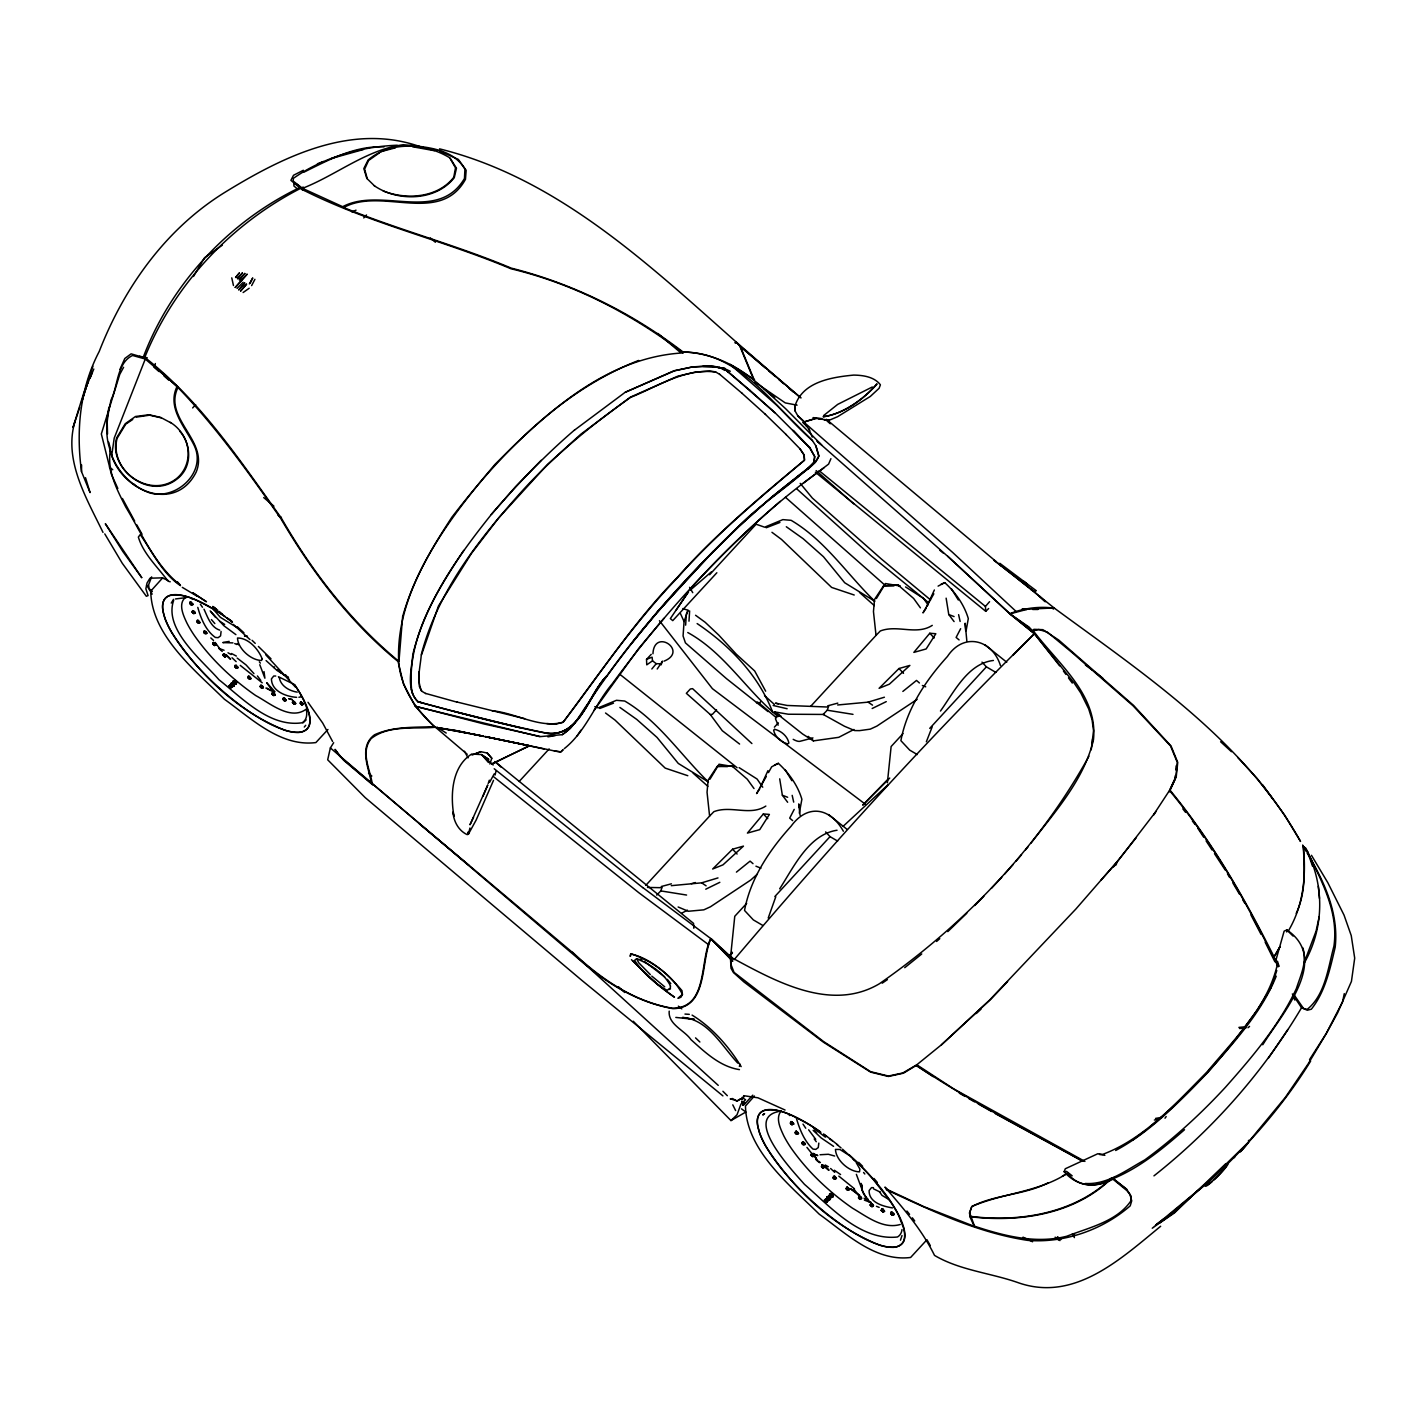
<?xml version="1.0" encoding="UTF-8"?>
<svg xmlns="http://www.w3.org/2000/svg" width="1426" height="1426" viewBox="0 0 1426 1426"><rect width="100%" height="100%" fill="white"/><g stroke="black" fill="none" stroke-linecap="round" stroke-linejoin="round"><path stroke-width="1.5" d="M274.362 667.903L274.362 666.851M85.507 477.692L90.07 492.594L81.532 471.667L81.585 464.929M682.929 608.545L688.027 610.328L684.07 621.54L683.072 635.978L685.425 642.876L726.494 678.651L768.026 711.592M1044.991 601.487L1030.82 588.635M669.204 1011.141C667.903 1024.456 684.658 1030.338 690.968 1039.643C705.068 1052.299 719.97 1066.595 739.452 1069.625M1286.751 932.016L1286.84 929.93L1284.131 931.16L1275.842 960.429L1277.268 964.885C1267.411 1007.291 1234.06 1039.34 1207.162 1071.835C1176.04 1103.047 1144.971 1138.376 1102.744 1154.365L1097.806 1153.741L1065.275 1168.767L1064.152 1171.709C1077.486 1187.448 1098.323 1188.553 1115.168 1177.823C1141.246 1166.521 1163.313 1148.233 1184.525 1129.695M231.761 277.856L233.472 285.539M1092.316 743.285L1092.583 738.953M685.639 625.158L686.334 614.071L688.027 610.328M688.99 621.183L689.631 610.898M1175.167 775.887L1174.774 779.897L1169.302 791.876M1175.755 769.862L1176.147 765.851M81.532 471.667C75.988 430.812 79.696 388.745 99.214 351.473C124.133 287.517 165.576 229.033 224.666 192.474C282.669 156.789 352.685 121.602 422.096 147.395M730.575 956.864L734.764 916.294L746.671 903.371M887.382 782.821L891.125 746.529L903.032 733.606M574.535 430.01C544.518 455.75 517.175 484.323 491.471 514.323C457.817 556.336 425.946 601.326 412.845 654.32C411.561 669.632 405.964 689.061 417.782 701.717C460.455 713.25 503.289 724.301 546.621 733.124C580.097 737.777 587.815 694.23 606.941 675.799C645.728 621.647 690.933 572.396 738.757 526.158C761.787 502.736 790.735 485.749 813.693 462.612L814.585 456.463L809.968 447.675L774.96 412.684L724.551 368.639L713.642 366.232L692.555 366.928L674.035 370.76L625.087 392.364L574.5 430.117M111.745 455.197L114.223 438.085L145.274 359.031L132.565 355.466C116.682 363.006 118.091 385.893 111.085 399.797C107.627 415.34 104.365 431.918 109.374 447.514C114.009 468.013 129.713 485.767 149.516 492.808C176.539 500.865 207.768 471.453 193.758 444.609C184.899 426.713 166.878 408.032 176.949 386.66L162.19 372.881M108.893 407.194L107.128 418.513L107.52 434.021M472.077 755.049L480.865 751.716L487.282 753.035L491.792 758.329L489.831 764.015M652.948 653.75C654.178 627.404 688.829 651.129 664.088 661.129M302.419 190.086L303.043 186.895M1091.229 749.826L1093.528 730.754L1092.066 719.774L1088.715 708.954L1080.872 693.107L1074.135 683.001L1034.42 633.732L1009.786 613.768L947.773 556.39L817.027 441.097L820.413 443.932M1344.272 993.619L1342.579 1001.836L1326.216 1033.547L1309.531 1059.643M901.998 1235.558L900.466 1240.192M1319.175 916.829L1316.055 931.196L1304.237 962.425M799.309 813.176L801.875 799.273C797.794 785.405 788.899 772.981 778.329 763.338L774.514 765.049M966.115 630.738L968.307 618.581C964.208 604.713 955.331 592.289 944.743 582.646L940.946 584.357M495.089 775.031L495.945 771.323M212.813 644.106C212.474 640.114 218.231 645.14 214.542 645.515L212.813 644.106L213.383 642.306M642.734 887.507L710.701 938.522C699.435 961.213 708.294 1008.057 672.502 1008.235C634.196 1001.801 600.328 978.539 572.557 952.247M811.02 1155.238C810.841 1150.889 816.813 1156.058 812.749 1156.646L811.02 1155.238L811.786 1153.224M333.666 742.696L330.369 747.937L327.677 759.791L365.145 797.562L581.968 980.464L722.911 1095.881M154.471 366.91L155.345 363.541M1276.787 970.518L1271.814 985.722M196.841 621.647L197.929 620.239L200.103 622.574C197.412 624.855 195.968 619.223 198.838 623.144M768.222 918.041L775.78 896.74M189.872 603.234L190.246 601.897L191.441 602.342L192.956 604.553L190.834 604.713L189.872 603.234L191.69 605.034M272.063 694.159C271.724 690.131 277.446 695.246 273.756 695.567L272.063 694.159L272.651 692.359M234.844 666.441L236.235 665.318L238.053 667.689L236.092 668.045L234.844 666.441L236.787 668.17M870.252 1205.273C870.11 1200.906 876.01 1206.164 871.946 1206.699L870.252 1205.273L871.054 1203.259M192.136 611.914L193.526 610.774L195.362 613.073L193.419 613.483L192.136 611.914L194.132 613.608M741.966 1099.785L742.572 1097.646M273.756 695.567L275.147 694.48M871.946 1206.699L873.55 1205.38M223.222 655.104L223.615 653.768L226.164 655.568L225.005 656.923L223.222 655.104L225.005 656.923M247.821 677.546L248.962 676.156L251.119 678.562C248.32 680.772 247.054 675.104 249.817 679.079M203.74 632.431C203.668 628.652 209.248 633.768 205.397 633.982L203.74 632.431L204.578 630.827M630.007 956.169L630.702 953.923C651.04 958.379 668.723 975.063 681.985 990.642L682.43 994.403L680.951 997.22L678.437 998.2M630.47 956.151L631.165 953.905C650.826 960.126 673.108 975.491 682.43 994.403L677.974 998.218M469.956 828.025L468.352 834.246L467.175 834.62C458.566 830.716 453.557 821.251 453.005 812.036L454.003 816.385C450.224 795.351 451.596 766.618 471.703 754.033L481.614 754.586L488.815 759.381L482.345 755.566M292.473 702.323L292.883 701.022L295.253 702.501L295.699 703.624L294.398 704.087L292.473 702.323L294.398 704.087M283.079 699.132L283.524 697.795L284.719 698.294L286.127 700.505L284.059 700.665L283.079 699.132L284.879 700.968M741.805 1101.335L743.106 1105.275L744.693 1102.494M260.192 686.726C260.156 682.876 265.699 688.134 261.814 688.259L260.192 686.726L261.065 685.104M92.904 366.25L85.952 387.016M74.651 422.542C63.796 461.044 86.843 498.868 102.993 532.397M214.542 645.515L215.932 644.392M488.191 783.605L489.314 780.182M739.363 1066.398L740.076 1064.188M1116.077 864.958L1117.235 861.5L1136.397 837.49M79.678 407.604L73.047 427.372L83.724 393.113L89.196 379.815M812.749 1156.646L814.335 1155.31M421.526 654.873L438.459 605.997L471.453 553.413L498.565 518.048L547.531 464.413L580.703 434.306L630.381 397.141L677.778 376.179L694.979 372.186L709.934 370.992L715.531 371.883L719.809 374.432M300.084 703.178L301.225 701.842L303.381 704.23C300.565 706.458 299.3 700.701 302.08 704.783M493.521 780.343L476.177 820.003L468.352 834.246L468.156 831.928L468.245 832.909M1296.216 913.371C1306.091 892.32 1304.558 869.094 1303.293 846.634L1305.628 847.989L1311.67 860.573L1307.25 852.855C1324.094 881.286 1339.032 913.46 1335.164 947.345C1330.119 968.646 1325.253 991.819 1311.314 1009.216L1307.285 1010.232L1301.546 1007.754L1292.348 993.94M656.726 895.1L660.808 890.911L662.217 886.972M917.168 699.346L876.901 726.084L870.252 729.149L859.539 730.629L854.709 730.575L844.548 726.297L823.141 714.408L827.24 710.219L828.631 706.28M926.365 741.734L932.158 726.975M795.031 1132.779L796.35 1131.157L798.524 1133.474C795.904 1136.326 793.961 1130.265 797.045 1134.258M487.674 785.209L469.992 824.763L473.521 817.365M1276.217 976.15C1261.582 1012.799 1233.597 1042.459 1208.214 1072.067C1180.051 1100.925 1151.513 1131.299 1115.649 1150.497M833.051 1177.573L834.638 1176.218L836.456 1178.607L834.299 1179.177L833.051 1177.573L834.976 1179.302M661.094 664.872L662.502 661.129L657.208 669.008M790.343 1123.046L791.929 1121.674L793.783 1123.973L791.608 1124.597L790.343 1123.046L792.339 1124.74M823.212 1168.054L824.585 1166.468L822.428 1167.734L822.018 1164.668L828.72 1170.354M487.639 785.316L482.968 796.278M846.028 1188.678L847.383 1187.056L849.522 1189.462C846.794 1192.243 845.065 1186.129 848.024 1190.211M1304.487 962.621C1324.112 927.702 1324.665 886.152 1306.715 850.359C1321.242 880.305 1338.854 911.642 1333.934 946.187C1328.105 967.505 1325.307 994.956 1307.196 1009.341L1303.524 1008.449L1293.899 994.635M801.947 1143.563C802.036 1139.41 807.811 1144.722 803.604 1145.114L801.947 1143.563L802.981 1141.745M89.891 378.621L93.795 369.031M189.961 603.822L190.246 601.897M119.927 369.423L124.811 358.479L131.121 353.844L143.206 357.409C170.96 283.756 228.82 221.796 299.567 187.626L290.904 180.353L293.524 175.273L303.364 170.264M881.286 1210.246L881.928 1208.695L883.14 1209.212L884.53 1211.423L883.086 1212.1L881.286 1210.246L883.086 1212.1M890.662 1213.455L891.303 1211.922L893.656 1213.401L894.102 1214.542L892.587 1215.219L890.662 1213.455L892.587 1215.219M89.981 377.926L92.28 372.436M861.357 1198.696L859.04 1198.749L859.005 1196.396M171.245 603.091L173.544 599.33M223.294 655.71L223.615 653.768M1288.516 930.661C1303.614 905.047 1306.323 875.528 1303.293 846.634L1307.214 850.787L1312.58 866.313M197.341 621.558L197.929 620.239M760.397 787.188L767.954 770.664M926.829 606.496L934.369 589.972M283.186 699.756L283.524 697.795M794.888 410.777L794.763 406.802C801.911 381.776 831.59 377.23 853.657 375.091C863.211 375.234 874.191 376.767 880.43 384.806L879.093 388.3L870.341 396.428L837.597 416.695L829.326 420.189L818.542 418.816M858.399 1197.858L859.468 1196.004L860.912 1197.002L861.839 1198.321L860.003 1199.391M248.356 677.475L248.962 676.156M830.93 458.673L828.595 464.11L803.266 483.271M300.601 703.125L301.225 701.842M192.457 612.627L192.528 610.595M794.211 809.38L789.701 818.114L792.642 820.61M960.643 628.688L956.115 637.422L959.074 639.918M795.548 1132.69L796.35 1131.157M821.483 1166.842L822.018 1164.668M235.13 667.19L235.201 665.14M846.545 1188.607L847.383 1187.056M123.599 367.284L119.748 374.396L101.335 433.967L111.442 474.395L117.823 488.441M876.847 383.844C863.817 399.44 843.354 414.039 823.069 416.749C843.336 414.039 863.158 399.28 876.901 384.289M1088.947 756.208C1038.805 847.097 964.261 924.636 879.325 983.797C830.93 1012.407 775.405 981.231 732.108 957.862L730.772 963.994L734.051 972.372L823.747 1041.675L870.609 1071.692L888.416 1076.042L902.801 1072.976L916.882 1064.723L941.427 1044.795L989.412 1000.268L1075.899 909.004L1117.235 861.5M776.172 717.581L759.559 703.517L760.593 701.628M489.581 782.339L494.198 773.872M881.393 1210.87L881.928 1208.695M292.758 703.054L292.883 701.022M779.665 888.844C793.872 866.883 808.774 834.531 837.044 830.235M766.332 776.421L756.582 793.587L759.755 788.863M768.471 772.571L771.68 766.814L778.329 763.338M933.834 593.804L922.996 612.895L926.187 608.171M235.522 666.566L236.235 665.318M743.071 1097.521L742.215 1099.054L744.301 1096.202M1279.924 946.811L1274.006 957.006L1278.623 966.347M192.813 612.004L193.526 610.774M790.664 1123.759L790.931 1121.496M193.473 276.484L204.524 257.714L222.331 245.165M1280.138 946.579L1274.042 956.899C1244.773 898.113 1211.69 840.93 1169.926 790.057L1176.2 777.099L1177.751 762.375L1171.031 745.994L1133.51 705.353L1058.68 640.007L1042.887 629.668L1033.868 629.329L1032.62 630.613L1010.071 613.875L1027.504 609.223L1052.78 607.993M293.132 702.43L293.863 701.218M833.319 1178.322L833.622 1176.058M709.952 779.22L719.043 764.229L733.748 766.689L731.645 765.726L717.171 766.457L708.134 780.129L707.046 792.232L709.595 816.082L645.782 885.386M876.384 598.528L885.457 583.537L900.163 586.015L898.077 585.034L883.585 585.765L874.548 599.437L873.461 611.54L876.027 635.39L810.717 706.298M940.465 711.039C954.047 692.056 967.933 663.393 993.405 660.47M1271.136 987.558L1257.465 1009.804L1236.449 1038.075M250.156 283.257L252.741 277.927L249.354 283.917M730.219 1098.947L732.501 1098.555L736.85 1101.05L740.664 1098.786M833.729 1177.698L834.638 1176.218M463.735 550.383C436.659 591.344 406.909 638.153 411.579 689.435C412.203 694.088 414.36 698.455 417.996 701.485L422.987 703.125M890.965 1214.186L891.303 1211.922M1226.485 1165.808L1226.039 1166.521A14.117 1.569 -45.3 0 1 1213.9 1179.73M1301.546 1007.754C1263.204 1072.281 1212.813 1129.321 1153.955 1175.862M1225.825 1163.616L1174.418 1212.973L1159.356 1223.258L1206.253 1183.954M791.002 1123.135L791.929 1121.674M190.692 603.537L191.441 602.342M891.339 1213.562L892.266 1212.118M1154.008 814.068L1169.534 790.414L1175.915 776.439L1177.288 762.393L1170.568 746.012L1133.082 705.817L1072.441 652.876L1047.415 632.128L1038.823 629.526L1033.333 630.809C1057.522 663.268 1098.323 694.747 1093.457 739.827C1084.134 779.541 1055.24 811.483 1030.998 843.158M1153.687 815.012L1156.076 811.394M780.182 501.382C717.421 555.356 661.218 617.048 612.271 683.767C594.981 704.248 585.551 731.841 564.268 748.65M224.025 655.407L224.845 654.213M251.636 285.592L254.915 279.318M577.173 735.816L580.988 730.148M676.227 609.918L688.598 591.63L670.345 618.599L672.751 620.631L716.85 572.753M1268.409 1058.128L1287.838 1029.536M197.323 622.449L197.18 620.346M248.302 678.384L248.213 676.263M594.089 710.308L638.67 648.509L663.963 618.349M283.917 699.453L284.719 698.294M821.429 1166.236L823.248 1165.113M1262.759 1044.759C1280.887 1015.134 1331.26 959.787 1286.84 929.93L1293.043 936.062M300.583 704.034L300.512 701.948M795.512 1133.581L795.583 1131.264M846.509 1189.516L846.616 1187.163M1165.006 1118.198L1166.183 1116.576M741.752 1099.072L744.087 1095.881M882.124 1210.585L883.14 1209.212M1154.044 813.961L1113.367 866.865M1114.062 866.473L1116.095 863.8M306.269 709.096C290.548 721.021 269.87 703.143 255.735 695.567C232.153 679.186 210.923 659.062 194.382 635.533A85.061 26.114 42.6 0 1 186.913 623.037C183.366 615.515 177.537 603.305 185.986 596.995M781.163 1110.854C775.263 1118.198 780.343 1128.34 783.712 1135.684A85.061 26.114 42.6 0 0 791.18 1148.18C807.722 1171.726 828.952 1191.833 852.534 1208.214C866.598 1216.396 883.015 1229.497 900.216 1224.506M1233.811 1041.39C1208.856 1072.78 1180.496 1101.478 1149.713 1127.146M212.955 643.661L214.756 643.037M173.722 600.257C163.277 629.329 202.011 660.202 219.016 679.792C242.563 698.348 269.585 727.51 302.062 722.786A90.872 27.896 42.6 0 0 306.109 717.777A90.872 27.896 42.6 0 0 306.412 709.631M304.291 727.046L305.717 725.317M1021.515 854.762L1015.954 861.268M1025.579 849.789L1028.289 846.474M811.144 1154.793L813.159 1153.937M632.271 642.538L657.315 612.182L713.588 551.006M306.109 719.916L302.954 722.893M729.435 955.616L732.215 952.247M574.767 722.964L570.222 728.436L562.236 734.675L539.741 736.654L415.251 706.316L403.451 683.892L398.032 661.486C349.78 622.021 312.062 571.897 280.69 518.369C248.766 472.951 216.699 427.461 177.947 387.498C162.76 418.745 209.372 440.634 196.111 472.22C174.418 515.089 118.019 489.011 110.319 450.366C106.95 470.723 116.861 489.475 125.738 506.979C141.94 533.787 155.042 565.338 180.264 585.07L177.43 581.79M763.373 813.943L747.42 833.087L759.719 829.647L769.416 814.424L763.373 813.943L767.758 818.649M929.805 633.251L913.852 652.395L926.151 648.955L935.848 633.732L929.805 633.251L934.19 637.957M651.825 668.99L656.245 663.678L660.006 663.803M729.559 956.258L732.447 952.889M272.188 693.713L274.006 693.107M734.14 959.662C829.7 846.955 928.95 737.278 1034.42 633.732L1029.233 627.19L1010.303 614.196L1034.42 633.732L1059.625 665.835M870.377 1204.845L872.409 1204.007M988.646 608.528L985.74 611.326L985.437 606.424L989.555 601.701M491.293 514.465L515.463 486.765L541.149 460.331M204.399 633.34L204.114 631.219M1001.765 877.293L991.409 888.345M1004.599 874.085L1013.12 864.477M802.588 1144.472L803.498 1143.456L802.517 1142.137M1100.925 880.234L1116.415 862.855M260.851 687.617L260.601 685.496M657.35 612.075C699.899 564.108 744.247 517.21 795.405 478.28C803.248 471.061 814.87 466.498 818.952 455.946L815.904 445.892L812.428 440.581L777.099 405.59L730.165 364.361L754.55 379.762M813.693 462.612L808.257 468.619L769.701 499.082M808.506 468.833L813.943 462.826L814.834 456.676L809.505 447.711L793.052 430.349M151.619 576.888L148.643 584.749L149.053 588.51L152.332 591.558M206.021 631.789L205.077 632.823L207.002 633.091M805.405 1143.991L803.284 1143.955L804.424 1142.689M192.653 407.925L195.647 404.681M162.742 577.797L150.728 591.148C151.495 635.657 195.219 670.416 224.452 699.275C251.154 718.419 280.512 747.064 315.877 742.572L327.944 729.488M682.858 352.792L683.5 352.097C740.54 352.24 773.73 406.731 812.428 440.581M519.117 781.537L549.153 748.917M709.578 574.749L756.119 524.215L764.621 527.192L782.856 519.617L791.127 520.33C825.208 540.418 846.937 574.161 874.762 601.237L844.709 582.753L823.462 556.728L803.195 538.743L786.314 526.747M716.529 709.863L712.43 714.319L710.308 714.551L686.352 693.321L690.327 689.008L692.555 688.633L751.894 743.552M774.389 727.153L778.346 722.857M774.853 896.526L830.039 836.634L837.615 841.073M929.734 728.383L986.4 666.851L995.883 672.412M743.944 1104.793L752.803 1095.168M754.425 1096.006L745.477 1106.023C746.244 1150.532 789.968 1185.291 819.201 1214.15C845.903 1233.294 875.261 1261.939 910.626 1257.465L926.953 1239.729L930.287 1245.593M363.755 217.928L366.518 214.952M646.531 659.365L652.092 657.172L652.52 660.826L646.744 664.855L646.531 659.365L651.236 654.356M1007.612 981.551L990.713 999.323L941.392 1044.902M692.091 586.728C732.198 543.163 775.387 502.166 823.854 467.96M983.904 896.188L974.724 905.546M711.467 553.573C666.227 599.865 623.893 649.276 588.118 703.339C580.079 714.159 574.161 727.403 562.236 734.675M876.027 635.39L880.323 630.969C897.346 624.392 916.526 635.604 932.265 625.372M709.595 816.082L713.891 811.661C730.914 805.084 750.112 816.296 765.851 806.064M862.801 805.03L887.542 779.683M831.322 1197.394L832.855 1196.984L833.265 1194.596L831.59 1193.206L829.522 1194.168L829.665 1195.986M829.522 1194.168L831.59 1193.206M858.737 1197.573L860.912 1197.002M824.406 1200.122L827.704 1197.626L828.934 1198.66L826.848 1202.207L825.725 1202.51L824.406 1200.122L827.704 1197.626M826.848 1202.207L828.934 1198.66M825.725 1202.51L829.041 1199.997M234.88 684.355L236.306 684.034L236.52 681.895L234.844 680.487L232.991 681.236L233.222 682.947M260.53 686.459L262.491 686.084M863.051 804.87L889.735 778.061M832.855 1195.968L828.773 1199.302L832.855 1195.968L830.627 1194.079L827.668 1198.357M232.991 681.236L234.844 680.487M1013.173 655.069L1034.42 633.732M826.973 1197.02L828.756 1196.236L830.271 1197.519L829.985 1199.569L827.08 1198.696L826.973 1197.02L828.756 1196.236M831.625 1193.829L827.615 1197.109M827.08 1198.696L827.383 1196.61M832.731 1194.774L829.807 1199.034M829.825 1198.624L827.704 1200.139L829.825 1198.624L828.203 1197.501L826.706 1198.393L828.203 1197.501M828.595 1199.961L830.395 1199.159M832.855 1196.984L833.265 1194.596M228.998 685.959L230.745 684.23L233.008 685.05L233.187 686.316L230.406 688.259L228.998 685.959L231.778 684.017M230.406 688.259L233.008 685.05M899.004 668.509L879.093 688.312L889.396 684.159L909.877 665.425L899.004 668.509L903.514 673.339M732.59 849.201L712.661 869.004L722.982 864.851L743.463 846.117L732.59 849.201L737.082 854.031M828.524 1199.908L829.754 1197.626M711.253 553.805L715.888 549.224M716.066 549.028L739.007 526.372L771.876 496.961L815.44 462.202L818.738 456.177L815.904 445.892M230.905 684.658L233.775 685.55L236.021 682.02L233.971 681.271L231.707 684.801M232.812 685.746L235.237 683.375M234.327 685.728L232.688 686.334L230.976 683.482L232.598 682.894L234.114 684.177L234.327 685.728L231.939 686.352L233.614 684.248L231.422 684.159L232.973 685.353M234.916 681.093L231.582 683.624M231.19 685.05L231.315 683.161L232.598 682.894M236.021 682.02L233.775 685.55M234.007 686.031L234.114 684.177M236.306 684.034L236.52 681.895M1205.736 1184.774C1245.593 1148.073 1282.206 1107.36 1310.637 1061.087L1309.941 1060.855M233.614 684.248L232.705 686.191L233.757 685.193M947.809 931.606L966.81 913.21M1111.745 1178.179C1075.204 1214.257 1019.554 1222.742 970.197 1216.699L969.448 1212.973L971.801 1206.539C995.384 1194.346 1023.939 1195.184 1047.843 1182.956M633.233 1021.23L730.985 1120.586L737.028 1114.775L740.967 1104.063L745.584 1099.767L742.037 1097.45M823.604 415.572L837.686 404.396L872.32 386.981M1203.829 1185.024L1173.865 1212.635L1152.261 1228.232L1205.202 1184.418L1247.857 1142.743L1285.289 1097.45L1308.177 1063.832L1326.34 1033.458L1337.641 1012.817L1351.438 981.409L1354.7 958.147L1351.242 935.599L1344.041 915.118L1327.838 882.73L1311.457 855.315M764.265 1113.599L762.785 1115.007L764.621 1113.653M811.804 1156.165L814.157 1155.951M976.347 1013.512L981.035 1009.091M843.051 826.385L887.721 785.031M871.036 1206.218L872.035 1205.309L870.858 1203.936M213.615 645.033L215.754 645.051M1233.615 1158.072L1234.863 1156.949M757.313 874.156L750.736 880.038L710.469 906.776L703.82 909.841L688.277 911.267L678.134 906.989M272.829 695.086L274.968 695.122M796.546 1133.456L797.847 1132.297M847.561 1189.337L848.827 1188.232M301.599 703.927L302.668 702.982M936.579 941.463L939.787 938.647M690.22 590.221L711.253 571.986M1248.017 1027.736L1249.533 1026.417M198.339 622.324L199.444 621.38M249.354 678.223L250.423 677.332M1160.657 1226.271C1120.765 1258.873 1074.812 1302.027 1018.948 1282.954C991.32 1273.026 959.912 1270.459 934.511 1255.397C922.052 1229.907 903.318 1208.285 884.958 1187.109L888.024 1190.282M249.194 288.248L243.115 292.526M1161.281 1220.709L1156.058 1224.934L1163.26 1219.177M902.854 691.432L916.508 680.434L919.413 682.965M736.422 872.124L750.076 861.126L752.999 863.657M904.726 967.684L921.749 953.976M822.428 1167.734L824.674 1167.377M792 1123.991L793.373 1122.922M834.691 1178.571L836.064 1177.484M892.302 1214.471L893.656 1213.401M1132.904 1139.909L1146.433 1129.784M193.793 612.877L194.952 612.021M236.484 667.439L237.661 666.584M294.113 703.339L295.253 702.501M224.221 656.602L226.271 656.459M261.814 688.259L263.436 687.421M379.459 152.814L368.603 160.461L364.61 169.177L367.302 178.803M190.834 604.713L192.956 604.553M882.195 983.191L887.4 979.626M883.015 1211.53L884.423 1210.549M791.608 1124.597L793.783 1123.973M132.743 419.476L125.755 424.146L117.11 438.335C108.786 469.707 149.07 499.991 176.058 479.76C196.538 465.304 190.193 434.074 170.175 422.31M284.059 700.665L286.127 700.505M304.023 172.118C329.156 159.712 355.11 145.523 384.004 146.878M191.601 604.446L192.795 603.679M834.299 1179.177L835.458 1178.411L834.032 1177.145M891.892 1215.059L894.102 1214.542M284.808 700.398L286.02 699.649M224.952 656.317L226.164 655.568M193.419 613.483L195.362 613.073M741.163 1098.662L737.349 1100.925L730.682 1098.929M886.277 1189.052L923.923 1206.663L974.635 1226.485L969.644 1212.849L971.801 1206.539C1002.478 1193.099 1038.467 1192.225 1067.361 1173.331M796.51 1134.347L798.524 1133.474M730.985 1120.586L745.851 1112.03L741.467 1108.84M236.092 668.045L238.053 667.689M847.507 1190.264L849.522 1189.462M1062.299 1176.2L1068.003 1172.956M293.703 703.927L295.699 703.624M938.094 586.122L944.743 582.646M853.924 729.488L838.738 737.331L813.39 740.878L802.642 734.016L774.639 711.895L788.311 714.23L824.121 714.444M681.806 913.121L687.492 910.18M1053.012 608.652L1054.224 608.029L993.708 559.776M1053.261 608.866L1054.474 608.242C1145.238 674.855 1244.274 740.754 1300.53 841.447L1284.594 815.066L1262.438 784.532M872.159 708.508L886.259 701.628M793.195 739.345A17.308 5.312 42.6 0 0 800.182 741.253L812.963 737.902M705.745 889.2L719.827 882.32M302.49 188.339C336.554 175.024 366.518 149.534 403.38 144.721C425.108 146.985 452.666 148.001 464.912 169.213L464.466 178.5C437.925 223.383 380.902 186.343 342.686 206.699L302.49 188.339L293.186 181.066L293.399 178.339C322.953 157.484 360.831 146.557 397.212 145.238M198.303 623.215L200.103 622.574M249.3 679.132L251.119 678.562M1114.579 1177.145C1099.981 1186.895 1080.837 1189.141 1068.484 1174.4M669.061 989.501L670.505 988.824M734.925 342.65L736.226 342.062L739.809 346.055L753.837 380.118C733.837 363.683 709.203 352.65 683.072 352.008C631.95 312.864 573.698 283.899 511.185 268.106C456.391 245.076 398.745 229.96 343.684 207.554C381.455 186.539 439.814 225.682 465.464 179.337L466.159 170.264L458.352 159.427L439.511 150.906M735.424 343.078L736.725 342.49L800.218 397.569M301.546 704.818L303.381 704.23M638.652 360.439C561.327 390.617 501.631 452.612 451.899 517.192C423.718 560.614 396.285 607.708 398.674 661.343C400.278 686.601 415.715 710.112 434.716 726.618C414.556 727.527 393.255 726.208 374.485 734.8C358.354 746.885 368.764 767.972 371.633 783.658L339.816 756.35L335.092 749.345M491.524 763.908L529.599 745.834L471.204 733.873M491.738 764.211L529.349 745.638L485.393 736.582L554.411 750.932L560.828 751.859L563.11 749.72L560.792 751.965L554.375 751.039M351.972 211.957L356.019 210.175M625.265 392.239L674.462 370.831L692.555 366.928L709.649 365.751L724.337 368.871L750.236 390.581M175.469 598.956L186.218 597.619M805.137 421.686L816.1 418.192M1054.474 608.242C1039.643 606.05 1023.743 608.118 1009.822 613.661L947.809 556.3M766.208 527.763L779.915 522.469M599.793 708.455L613.501 703.161M317.41 163.776L323.363 161.512M331.313 158.5L363.47 149.516M475.215 753.748L480.901 751.609M637.618 958.557L636.745 958.896L638.741 962.764L650.327 974.618M229.194 641.397L222.812 642.591L232.919 642.894M779.897 715.888L776.332 717.011L775.459 718.775L778.133 725.192M837.668 704.979L868.077 702.145L884.405 697.225M671.254 885.671L701.663 882.837L717.991 877.917M691.396 883.674L695.425 882.534M381.277 151.53L395.341 147.858M827.668 705.834L837.811 703.125M661.236 886.526L671.396 883.817M232.135 686.548L233.187 686.316M298.925 697.261L300.993 696.851M547.905 736.868L555.374 735.549M1155.559 1118.412L1161.94 1117.307M1154.383 1120.016L1158.625 1119.285M136.236 417.141L149.57 415.18L161.263 417.871M392.364 146.218L411.027 145.612L437.461 150.265M1238.891 1027.397L1245.272 1026.809M1239.497 1028.503L1245.896 1027.932M820.057 1154.757L828.328 1154.276L834.691 1156.023M394.414 146.183L415.839 145.987M1034.813 591.059L1036.292 590.738L999.822 563.306L1000.981 565.462M778.382 1111.603C742.714 1118.857 794.639 1173.045 804.442 1184.311C830.324 1206.753 860.27 1240.941 897.417 1237.002A90.872 27.896 42.6 0 0 901.464 1231.993A90.872 27.896 42.6 0 0 901.981 1229.604M546.871 733.338C580.204 736.975 588.528 694.979 606.941 675.799C588.189 694.498 580.329 737.973 546.871 733.338C503.36 724.854 460.545 713.267 417.782 701.717M1032.656 609.472L1038.003 609.472M275.735 676.013L273.739 676.013L271.439 678.883C271.546 691.236 286.127 696.672 296.626 697.332M883.585 585.765L893.942 585.908M717.171 766.457L727.527 766.6M675.817 1017.415L694.498 1019.412L682.519 1017.469C707.866 1019.251 722.073 1046.327 737.777 1063.119M873.461 1187.662L871.5 1187.626L869.129 1190.567C868.773 1202.492 882.979 1206.36 892.516 1207.911M826.937 706.993L787.17 705.46L775.477 703.143L778.329 703.909M647.511 887.435L660.505 887.685M1022.531 609.241L1026.827 609.455M829.326 420.189L824.21 419.904L825.422 419.975M546.835 723.588L555.98 724.105L563.127 722.233C600.275 673.696 634.035 621.647 677.172 577.601C715.585 534.251 760.201 496.925 804.496 460.17L804.211 455.072L800.164 449.012L785.958 434.395M1022.175 608.938L1026.524 609.205M684.979 1014.064L689.293 1014.349M702.875 366.357L713.838 367.266M718.223 367.641L724.8 368.193M743.623 1095.667L757.955 1097.806L785.066 1110.034M1085.364 1183.473C1107.236 1184.935 1126.433 1169.997 1144.757 1159.926C1174.079 1138.483 1200.906 1113.813 1225.54 1087.165C1252.349 1056.898 1279.175 1025.419 1296.394 988.521C1300.494 975.58 1307.713 961.177 1302.651 947.559M412.667 146.771L434.306 150.675M827.24 710.219L852.998 714.355M660.808 890.911L686.583 895.047M813.052 417.604L821.911 418.709L815.85 418.531L804.407 421.793L797.9 415.804M247.322 636.263L244.47 635.871L247.429 636.531M1099.464 1154.472L1104.865 1155.31M715.781 372.097C685.175 367.73 657.778 386.535 630.631 397.355C591.558 424.752 554.714 455.268 522.522 490.58C479.439 538.511 437.729 591.184 421.276 654.659C420.474 666.584 416.16 680.042 421.793 691.289M797.098 405.162L785.263 402.898L754.996 382.186M139.463 356.268L147.252 357.748M456.409 730.611L434.574 727.189L415.287 706.226L483.931 723.962L539.955 736.422M297.25 692.127C289.335 690.95 280.744 686.084 279.264 677.582M471.222 733.748L483.361 736.173L437.354 727.616L469.154 733.445M451.062 729.684L483.254 736.155M485.393 736.582L544.09 748.989M458.192 730.95L469.19 733.338M1065.668 1172.047L1064.152 1171.709L1066.612 1171.423L1072.192 1175.844M418.014 146.308L423.843 147.662M773.159 705.478L787.134 708.74M492.148 710.772C515.642 712.822 539.491 728.793 563.127 722.233C599.722 673.143 634.766 622.235 677.421 577.815C715.709 534.376 760.611 497.175 804.496 460.17L803.961 454.858L799.915 448.798M524.608 718.651L457.104 702.038M519.724 727.652L454.288 711.414M288.765 698.758L292.366 699.649L289.121 698.776M170.229 581.79L168.09 581.202C157.876 567.192 143.366 553.948 138.358 537.067L140.229 534.59C152.529 552.236 162.439 573.555 180.514 585.676M425.572 693.41L457.354 702.252M439.511 148.857C557.37 178.072 648.028 263.881 736.226 342.062M383.202 190.995C406.303 200.05 437.622 198.054 453.771 177.27L455.5 167.84L449.778 157.823C425.75 143.028 390.385 140.835 368.104 160.033L363.844 168.553L366.803 178.375L374.717 186.093M219.747 630.149C210.852 627.333 207.643 616.923 203.989 609.187M854.227 595.016L831.625 587.423L781.484 539.42L771.965 532.308M687.795 775.708L665.193 768.115L615.052 720.112L605.533 713M594.785 706.69L598.189 707.884L616.442 700.309L624.713 701.022C658.776 721.11 680.505 754.853 708.348 781.929L678.295 763.445L657.029 737.42L636.78 719.435L619.9 707.439M812.749 1153.759L817.811 1155.541L814.585 1154.311M788.899 1114.669L789.808 1115.578M864.37 1200.122L870.502 1202.403M946.133 598.154L948.771 614.535L954.083 616.585M779.701 778.846L782.357 795.227L787.651 797.277M883.371 1210.977L884.53 1211.423M873.496 1188.821L880.412 1192.207M639.971 959.056L642.074 959.876M922.372 685.496L925.706 686.815M755.94 866.188L760.949 868.184M692.091 1015.116C712.109 1027.397 728.953 1046.648 741.163 1066.612M876.437 1206.307L879.165 1207.394M168.09 580.453L162.172 577.851L149.98 578.207L147.021 583.056L145.862 588.831L148.09 595.605L146.325 596.264L122.262 563.252L104.775 533.894M234.737 643.554L236.841 644.499M730.29 371.259L724.551 368.639L728.044 371.901M278.409 676.726L294.968 684.783M828.096 1198.072L829.005 1198.838M889.485 1199.872L881.945 1195.327L879.486 1191.69M238.588 628.545L220.353 617.298L213.579 609.597M1023.012 1237.162L1032.584 1241.761M274.131 692.27L265.913 688.063M886.419 1189.73C931.713 1210.852 977.719 1232.759 1027.54 1240.353C1064.259 1243.347 1102.619 1229.907 1130.23 1205.826L1131.727 1200.817L1129.838 1194.168L1126.629 1189.231L1113.528 1178.856M191.173 598.421L192.1 598.902M170.674 422.72L160.746 417.444L149.07 414.752L135.47 416.499L125.256 423.718L116.611 437.925C108.287 469.386 148.482 498.922 175.541 479.332C190.763 468.085 192.403 444.859 179.658 431.098M1030.855 589.455L1032.495 590.311M231.475 653.518L236.342 656.067M674.516 997.041C659.168 987.255 645.978 973.887 633.108 961.071M182.296 587.352L197.448 596.425M228 652.769L231.155 654.534M1084.919 1161.424L953.923 1089.001L916.847 1064.83M825.208 1164.989L828.363 1166.753M871.143 1202.385L864.085 1198.197M959.306 1093.172L964.974 1096.398M968.771 1098.555L974.439 1101.781M978.236 1103.938L991.48 1111.478M995.277 1113.617L1082.797 1161.281C1027.077 1129.784 969.484 1101.335 916.419 1065.293L903.514 1073.172L888.451 1076.47L870.644 1072.138L823.337 1042.139L743.802 981.854L733.41 972.514L731.003 968.29L730.504 958.7L731.805 957.22L727.563 954.707L711.2 938.95L732.768 961.249L710.701 938.522M993.744 560.222L1033.03 590.542M425.821 693.624L421.543 691.075L419.369 686.476L418.887 671.949M282.865 674.302L288.515 677.564L277.072 670.505L266.074 660.577M719.239 367.142L724.818 370.421M917.292 754.568L909.717 750.129L900.893 740.664C906.847 708.633 925.83 680.273 947.417 656.495C963.602 631.985 992.229 639.365 1000.464 665.568M762.821 925.456L753.338 919.895L744.532 910.448C750.486 878.416 769.47 850.039 791.038 826.26C807.526 803.604 830.11 807.508 843.354 831.215M374.218 185.683C397.64 201.957 435.857 201.155 454.27 177.68L456.463 168.232L450.242 158.357M813.569 1153.331L817.312 1160.408M644.178 961.249L664.676 976.899M437.14 727.296L446.231 733.053M267.108 688.17L269.96 689.917M278.07 515.339L281.421 517.46M905.546 586.942L923.513 598.35L928.041 604.891M781.145 716.298L774.639 711.895M739.114 767.634L757.099 779.042L762.75 787.223M674.052 997.059L656.905 984.047L631.451 959.68M192.831 592.806L206.449 601.754L193.08 593.02M219.657 621.237L224.666 624.428M833.568 1146.344L821.162 1137.93L813.123 1130.301M261.528 686.851L262.954 687.778M803.498 1143.456L804.924 1144.383M819.451 1162.636L816.492 1160.247L814.923 1156.183L816.528 1159.926M802.303 1143.313L803.284 1143.955M204.096 632.181L206.52 633.483M916.526 1065.775L933.228 1076.648M687.778 632.538C724.461 652.751 746.119 690.095 777.758 716.298M868.077 702.145L872.534 705.139M701.663 882.837L706.102 885.831M731.609 957.434L710.968 938.629C700.362 961.445 708.348 1008.075 673.019 1008.663C634.623 1001.836 599.936 979.626 572.486 952.461L372.239 783.765C370.065 768.988 360.225 752.304 371.134 738.597C388.924 724.64 414.342 729.221 435.465 727.242L467.175 754.229M834.37 1170.247L840.574 1174.543M759.559 703.517L757.349 701.966L756.457 702.804M237.144 658.063L246.092 664.962L253.935 673.607M220.299 649.472L215.166 642.431M859.735 1195.309L850.841 1188.874M697.136 623.572C729.72 645.621 758.275 674.997 772.66 712.091M695.567 615.266L705.175 622.289L718.757 635.087L736.279 654.178L754.675 670.969L765.655 691.182M1085.4 664.997L1092.191 669.988M1095.578 672.466L1102.815 678.188M235.896 634.641L223.918 625.764L210.175 610.863M708.615 944.707L638.901 892.765L493.877 776.956M262.224 682.804L240.245 665.389M858.951 1195.184L850.377 1188.749M865.279 804.175L712.412 688.669L659.436 620.72M796.314 1132.494L797.776 1133.617M281.475 673.25L277.357 669.614M854.459 1188.785L838.809 1176.111M652.52 660.826L656.245 663.678M212.831 606.478L216.003 608.884M197.911 621.593L199.373 622.699M813.889 1128.358L825.387 1137.146M847.294 1188.428L848.773 1189.551M212.955 606.585L217.839 610.31M248.89 677.528L250.37 678.651M739.595 744.051L722.287 730.718L710.308 714.551M1028.645 587.066L1019.501 579.936M737.082 767.705L619.971 674.391M1114.847 1180.086L1126.629 1189.231M802.838 420.634L797.865 415.911L794.924 410.67L794.763 406.802M818.56 1161.156L820.378 1162.582M301.207 703.196L302.651 704.319M678.33 1006.15L681.806 1008.895M849.236 1155.399L839.914 1149.481L835.476 1149.409C835.779 1159.962 849.023 1171.815 859.521 1171.833L859.878 1169.035L856.206 1162.6M642.698 887.614L494.216 768.757M109.428 467.086L112.743 469.707M984.867 644.748L1006.738 662.217M828.506 814.531L846.991 829.308M819.237 470.776L985.437 606.424M815.369 472.202L985.74 611.326M939.841 550.276L943.281 553.092M928.362 602.485L871.429 556.051L796.884 488.975M145.274 359.031L178.303 387.284M868.184 1199.355L865.6 1197.234L866.99 1198.571M836.759 1144.383L841.09 1147.948M224.06 650.238L218.731 648.367L222.224 651.415M1023.904 581.362L1027.148 584.036M297.071 188.624L293.952 186.04L293.774 182.528M651.771 976.097L664.73 986.828M219.23 611.469L222.527 614.214M227.483 618.314L232.438 622.431M930.554 599.918L881.375 558.992L812.321 498.03L800.182 483.343M419.315 823.8L469.065 865.439M1039.394 595.908L1045.24 601.701M774.746 397.676L754.586 380.76L740.308 346.482L736.725 342.49M803.284 421.633L952.497 552.308L1015.811 611.184M785.441 497.264L884.851 585.088M430.313 237.946L435.411 242.242M263.703 497.567L273.917 506.141M801.073 397.89L740.308 346.482L765.316 367.944M826.385 419.315L996.097 561.559M657.903 333.452L679.935 352.079M297 184.328L304.255 190.46M1057.504 1236.716L1060.891 1239.568M1056.559 1237.732L1059.946 1240.602M1055.151 1237.18L1058.377 1239.907M237.251 643.572L238.677 644.784M373.059 785.138L343.541 760.183L335.27 749.773M234.399 680.951L236.056 682.341M232.26 683.214L233.775 684.498M231.529 684.712L233.044 685.995M230.032 685.746L231.262 686.797M831.037 1193.776L832.695 1195.184M828.328 1196.664L829.985 1199.569M827.561 1198.143L828.453 1198.909M827.508 1198.25L829.023 1199.533M825.511 1199.836L826.741 1200.87M1005.49 568.974L1008.378 571.434M719.56 374.218L741.966 393.219M368.514 773.159L371.847 776.029M768.65 370.813L775.316 376.535M778.649 379.405L783.64 383.701M788.649 387.997L793.64 392.293M826.973 420.92L830.306 423.772M898.077 585.034L913.656 598.474L920.43 607.868M731.645 765.726L747.242 779.166L754.015 788.56M791.359 1122.583L792.785 1123.813M842.516 1149.196L857.864 1163.206A93.581 28.734 42.6 0 1 873.122 1179.302L889.699 1200.532A95.649 29.376 42.6 0 1 898.451 1215.13L903.478 1227.75A97.414 29.91 42.6 0 1 904.494 1237.625C904.155 1244.167 897.4 1247.964 891.357 1247.322A91.424 28.074 42.6 0 1 879.842 1245.219C832.445 1226.378 793.355 1188.928 765.887 1146.522A95.453 29.304 42.6 0 1 759.612 1133.189L757.669 1125.649A98.483 30.231 42.6 0 1 758.008 1116.808L759.024 1114.615A97.734 30.017 42.6 0 1 764.692 1110.391C779.79 1107.592 794.05 1116.487 806.849 1123.278A93.35 28.663 42.6 0 1 816.617 1129.428M330.369 747.937L589.116 967.898L718.241 1085.364M155.47 367.391L170.389 380.421M153.972 367.159L158.928 371.509M163.901 375.858L168.856 380.207M808.168 736.351L811.02 738.864M816.153 470.598L853.675 503.824M501.399 767.313L494.875 761.537L693.535 923.371L693.82 928.255M493.182 765.013L481.614 754.586L488.458 762.518M803.052 422.435L806.706 426.374M803.266 422.756L804.888 424.217M859.521 592.45L874.316 605.622M693.107 773.142L707.884 786.314M749.987 390.385L775.174 413.005M764.514 695.603L774.354 704.408M235.629 666.227L237.055 667.511M741.716 393.023L765.512 414.449M891.678 1213.009L893.086 1214.275M293.275 702.109L294.683 703.375M763.498 388.532L785.655 408.727L821.768 445.108M237.376 626.798L243.935 632.788M233.347 624.41L249.996 639.597M274.986 691.77L266.644 682.662L271.974 690.095M1220.603 741.752L1231.476 751.716M814.246 1130.515L816.688 1132.761M869.361 1202.118L863.675 1193.99L856.366 1174.347M618.367 986.649L624.695 992.496M210.816 637.921L213.508 640.417M830.609 1168.5L834.745 1172.368M487.282 753.035L491.827 758.222M232.046 657.76L236.163 661.646M1000.214 564.874L1001.712 566.3M695.549 1037.878L699.863 1041.996M226.395 655.425L230.424 659.311M765.263 414.235L786.207 434.609M252.081 640.31L255.236 643.376M258.391 646.459L271.011 658.812M822.232 1166.539L823.159 1167.431M190.389 602.77L191.726 604.089M815.743 1139.338L808.631 1129.802M824.852 1165.826L828.952 1169.926M722.911 1091.282L727.349 1095.721M226.431 654.926L230.531 659.026M223.757 654.641L225.076 655.978M283.667 698.722L284.968 700.059M133.474 483.699L136.058 486.373M793.266 430.652L809.754 447.907M265.806 654.855L295.61 687.279M981.997 662.127L986.4 666.851M825.636 831.911L830.039 836.634M1237.697 757.42L1257.144 778.436L1272.972 799.113M852.98 1158.91L854.691 1160.764M810.913 1152.404L806.938 1147.413M812.071 1155.274L812.891 1156.201M213.864 644.142L214.684 645.069M667.332 979.341L670.773 983.619M811.626 1153.866L812.802 1155.238M213.223 642.966L214.399 644.32M873.924 1178.429L877.382 1182.493M211.404 619.561L214.845 623.59M272.455 693.018L273.632 694.391M211.084 612.128L215.576 617.458M863.568 1172.475L864.816 1174.008M811.358 738.401L813.39 740.878M273.097 694.177L273.881 695.139M871.304 1205.291L872.07 1206.271M805.601 424.859L809.718 430.171M906.936 1211.03L909.574 1214.346M1169.498 790.521C1213.9 843.746 1247.893 904.619 1278.142 966.739M1182.831 808.863L1185.559 812.339M1192.386 821.037L1195.113 824.513M259.318 661.807L260.352 663.143M285.556 674.783L289.407 679.81M257.411 675.96L260.815 680.434M912.337 1217.804L914.708 1220.941M948.771 614.535L954.083 621.576M782.357 795.227L787.651 802.268M858.666 1195.523L853.746 1188.785M814.193 1138.911L816.278 1141.727M1063.422 671.004L1065.953 674.445M1068.484 677.903L1072.281 683.072M866.028 1197.252L862.498 1191.138L861.233 1183.42M308.016 702.287L322.722 723.089L332.579 741.467M261.511 687.1L262.152 688.009M859.7 1198.214L860.359 1199.141M200.353 604.214L202.456 607.262M808.756 428.763L812.25 437.105M802.998 1124.098L805.743 1128.216M1197.68 828.078L1203.687 837.222M1206.093 840.877L1212.082 850.021M1214.489 853.675L1225.29 870.145M1292.598 996.043L1293.507 997.469M1073.243 1234.221L1074.152 1235.629M1072.352 1233.918L1074.402 1237.625M146.557 585.106L152.172 594.125M951.516 588.92L958.325 600.007M785.084 769.612L791.893 780.699M689.578 587.334L692.751 592.681M1227.465 873.817L1229.64 877.507M1232.902 883.033L1239.426 894.102M1242.688 899.628L1244.845 903.318M259.782 664.73L264.897 678.206L264.024 671.61M134.686 521.114L122.404 498.476M136.789 524.839L142.012 534.162M1074.135 1234.203L1074.83 1235.433M464.43 751.235L468.102 757.866M1250.941 914.957L1261.083 934.387M732.768 1104.847L735.62 1110.569M1265.147 942.158L1274.897 961.784M1294.255 998.806L1294.844 1000.089M680.38 613.447L684.07 621.54M243.115 282.259L237.072 288.426M1277.464 961.213L1279.015 966.222M411.365 689.667L412.417 693.303M742.055 1101.549L743.106 1105.275M108.697 442.238L110.568 449.333M958.611 614.659L960.126 621.433M792.179 795.351L793.694 802.125M1277.161 963.334L1277.856 966.489M197.786 607.387C200.87 618.438 205.825 630.631 215.344 637.44L218.125 637.672L220.567 635.889L221.083 631.486M796.368 1118.127C799.576 1129.249 804.353 1141.317 813.034 1149.106L815.779 1149.392L818.257 1147.573L818.827 1143.099M230.745 684.23L230.905 685.514M861.464 1185.166L862.142 1190.371L861.892 1184.988M233.971 681.271L234.131 682.43M1318.337 886.33L1319.46 898.416M965.616 630.381L965.152 623.233L966.828 640.844M798.97 807.49L798.738 803.925L800.057 815.28M849.04 1154.668A96.469 29.625 42.6 0 1 890.27 1247.18A96.469 29.625 42.6 0 1 767.848 1149.516A96.469 29.625 42.6 0 1 820.003 1131.513M823.622 1134.062A96.469 29.625 42.6 0 1 837.686 1144.882M858.648 1162.333A93.599 28.734 42.6 0 1 862.641 1166.325M818.025 1130.372A97.449 29.928 42.6 0 1 820.895 1132.351M823.765 1134.401A97.449 29.928 42.6 0 1 826.652 1136.504M829.54 1138.679A97.449 29.928 42.6 0 1 832.428 1140.907M225.255 616.62A96.469 29.625 42.6 0 0 166.218 621.38A96.469 29.625 42.6 0 0 270.477 724.194A96.469 29.625 42.6 0 0 295.093 685.496A95.649 29.376 42.6 0 1 303.702 700.255L308.747 712.857A97.414 29.91 42.6 0 1 309.745 722.732C309.406 729.292 302.668 733.071 296.626 732.429A91.424 28.074 42.6 0 1 285.111 730.326C237.696 711.503 198.606 674.052 171.156 631.629A95.453 29.304 42.6 0 1 164.863 618.296L162.921 610.774A98.483 30.231 42.6 0 1 163.259 601.932L164.293 599.722A97.734 30.017 42.6 0 1 169.961 595.498C185.059 592.699 199.301 601.594 212.1 608.403A93.35 28.663 42.6 0 1 223.276 615.497A97.449 29.928 42.6 0 1 231.903 621.629M227.162 617.957A96.469 29.625 42.6 0 1 232.385 621.736M1240.531 1151.691A15.846 1.765 -45.3 0 0 1247.59 1143.599L1248.766 1141.816A16.756 1.872 -45.3 0 0 1248.41 1140.515M1246.449 1144.597A14.117 1.569 -45.3 0 1 1240.121 1151.816M1228 1164.097A16.756 1.872 -45.3 0 1 1227.661 1164.757L1227.162 1165.559A15.846 1.765 -45.3 0 1 1214.881 1179.106L1212.635 1180.853A14.884 1.658 -45.3 0 1 1206.663 1184.275M1212.029 1181.708A16.756 1.872 -45.3 0 1 1205.273 1185.897M670.452 985.954L670.291 988.111L667.101 990.286C654.409 983.441 642.627 972.282 634.606 960.358L636.513 958.718C649.703 964.047 664.195 972.835 670.452 985.954M402.613 616.709L398.959 661.45C350.867 621.772 312.33 572.022 281.368 518.119C240.441 461.044 200.763 401.027 144.775 357.373C174.079 284.737 230.798 224.274 300.28 188.517C367.445 223.009 441.739 239.568 511.025 268.783C573.965 283.756 631.807 314.041 683.143 352.899C606.406 357.231 546.479 412.684 495.018 464.377C456.463 509.724 418.905 558.529 402.613 616.709M262.117 658.812L261.564 660.452C251.065 660.434 237.821 648.58 237.518 638.01C248.302 637.85 258.48 649.062 262.117 658.812M82.726 398.46L81.353 402.916L87.895 382.043L82.726 398.46M1131.228 1200.389C1117.414 1221.422 1089.108 1227.536 1066.791 1236.235C1035.668 1244.149 1003.797 1235.896 974.136 1226.057L969.698 1216.271C1019.037 1222.617 1074.687 1213.651 1111.496 1177.965L1126.914 1190.639L1130.961 1195.808L1131.228 1200.389M239.283 273.061L235.611 277.446L239.283 273.061M242.295 273.026L237.482 278.64L242.295 273.026M244.809 273.471L239.318 279.817L244.809 273.471M247.037 274.273L235.237 287.464L247.037 274.273M244.702 283.043L238.855 289.799L244.702 283.043M246.52 284.202L240.673 290.957L246.52 284.202M774.692 729.346L773.641 730.13C774.781 736.743 781.377 742.483 787.829 743.873L788.863 743.071C787.74 736.458 781.127 730.736 774.692 729.346M141.709 577.619L122.779 551.416L105.328 523.698L141.709 577.619M1306.127 850.965L1302.722 845.297L1306.127 850.965"/></g></svg>
